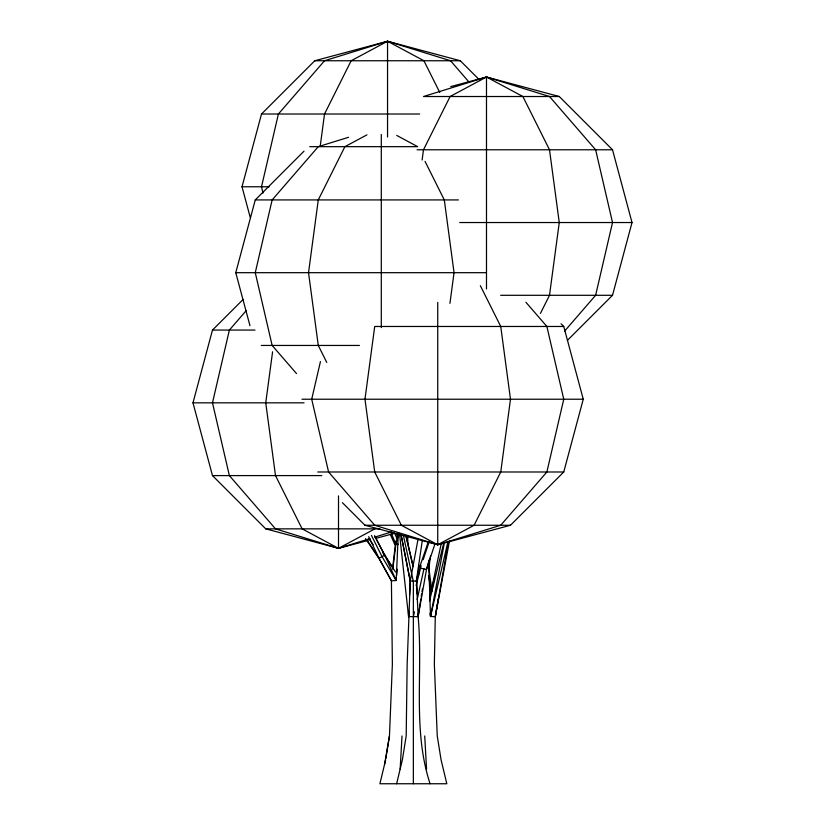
<?xml version="1.0" encoding="UTF-8"?>
<svg xmlns="http://www.w3.org/2000/svg" width="825" height="825" viewBox="0 0 825 825"><rect width="100%" height="100%" fill="white"/><g stroke="black" fill="none" stroke-linecap="round" stroke-linejoin="round"><path stroke-width="1.24" d="M418.162 613.79L418.131 616.626C423.194 672.158 412.325 729.97 430.083 783.75M418.522 575.427L418.615 565.197M437.26 604.044L435.291 616.718L434.352 664.28L437.25 735.962L441.076 759.856L446.81 783.75L379.902 783.75L385.646 759.856M401.053 534.291L410.262 581.078L407.148 664.28L406.189 735.962L402.373 759.856L396.629 783.75M385.842 758.598L389.462 735.962L392.37 664.28L391.411 580.697L379.139 558.504L368.682 536.642M366.97 540.004L378.923 558.329L391.421 580.852L396.175 580.48L398.32 533.187M428.887 560.866L426.504 569.415L418.131 616.626L408.581 616.626L408.818 611.366M409.561 595.155L410.262 580.202M400.156 769.065L402.012 735.962M371.436 535.404L382.161 556.885L396.175 580.48L396.412 577.974M396.65 575.468L397.248 569.209M392.721 567.167L395.814 541.025M392.803 569.343L395.876 544.108L398.743 532.971M430.454 555.854L428.907 568.404L431.939 591.288M272.59 351.78L265.743 402.837L275.498 475.592L302.125 528.856L338.508 548.357L368.105 540.427M320.255 145.922L324.524 114.015L351.161 60.751L387.544 41.25L460.298 60.751L479.263 79.705M422.111 159.988L423.483 149.779L450.11 96.515L486.492 77.014L559.257 96.515L612.521 149.779L632.012 222.533L612.521 295.298L567.373 340.436M449.945 303.322L454.049 272.683L444.304 199.928L425.04 161.391M418.131 616.626L416.46 580.202L422.297 540.437M437.652 601.507L438.044 598.971M420.843 598.981L418.131 616.347L418.017 613.852M421.235 596.496L421.616 594.021M422.008 591.535L422.39 589.06M384.532 764.455L389.462 735.962M430.196 613.944L430.537 616.481L435.291 616.718L448.336 542.211M416.46 581.078L410.262 581.078L418.162 538.56M444.407 542.664L430.537 616.481L430.279 612.655M435.291 616.718L449.45 541.128M429.516 598.672L441.262 543.428M413.356 616.76L414.449 611.851M417.161 599.579L423.937 568.899M416.852 579.14L419.337 567.982L428.453 541.355M431.403 591.195L434.218 578.676M320.44 361.597L311.706 399.228L328.587 471.993L374.715 525.257L437.735 544.758L510.489 525.257L563.753 471.993L583.254 399.228L563.753 326.473L561.052 323.761M447.862 542.056L430.537 616.481L428.629 560.165M416.12 585.564L421.152 565.754M429.443 601.27L443.829 542.633M396.454 538.539L397.722 533.569M250.284 217.604L242.014 186.77L261.515 114.015L314.779 60.751L387.544 41.25L450.553 60.751L469.002 82.057M370.012 538.612L338.508 548.357L265.743 528.856L212.479 475.592L192.988 402.837L212.479 330.072L243.179 299.382M249.975 325.71L235.764 272.683L255.265 199.928L304.012 151.171M435.012 543.737L426.504 569.415L419.337 567.982M423.184 559.68L429.258 541.468M540.437 313.428L549.502 295.298L559.257 222.533L549.502 149.779L522.875 96.515L486.492 77.014L450.728 86.594M246.139 310.705L229.371 330.072L212.479 402.837L229.371 475.592L275.498 528.856L338.508 548.357L374.89 528.856M564.599 331.124L595.629 295.298L612.521 222.533L595.629 149.779L549.502 96.515L486.492 77.014L423.483 96.515L559.257 96.515M374.828 536.157L384.77 555.173L378.923 558.329M398.362 544.139L394.866 544.758L390.297 534.218M366.96 134.846L344.912 146.664L318.275 199.928L308.529 272.683L318.275 345.448L326.772 362.443M342.406 502.683L364.97 525.257L437.735 544.758L474.107 525.257L500.744 471.993L510.489 399.228L500.744 326.473L480.346 285.677M439.787 92.483L423.916 60.751L387.544 41.25L324.524 60.751L278.396 114.015L261.515 186.77L262.969 193.04M348.573 137.29L318.275 146.664L272.147 199.928L255.265 272.683L272.147 345.448L296.474 373.529M374.859 537.106L391.823 531.857M563.753 326.473L374.715 326.473L364.97 399.228L374.715 471.993L401.352 525.257L437.735 544.758L500.744 525.257L546.872 471.993L563.753 399.228L546.872 326.473L525.907 302.259M375.509 538.447L393.999 533.486M314.779 60.751L460.298 60.751M261.515 114.015L419.688 114.015M309.746 146.664L417.667 146.664L396.722 135.434M417.068 149.779L612.521 149.779M242.014 186.77L269.125 186.77M255.265 199.928L458.401 199.928M459.69 222.533L632.012 222.533M235.764 272.683L485.76 272.683M500.641 295.298L612.521 295.298M212.479 330.072L254.997 330.072M261.298 345.448L359.432 345.448M301.96 399.228L583.254 399.228M192.988 402.837L304.043 402.837M317.738 471.993L563.753 471.993M212.479 475.592L321.791 475.592M364.97 525.257L510.489 525.257M265.743 528.856L379.964 528.856M383.078 552.925L384.77 555.173L396.175 580.48M383.274 553.163L384.77 555.173M368.837 538.694L373.282 544.758M365.547 538.653L379.139 558.504M374.571 535.858L384.563 554.988L395.484 571.952M384.563 554.988L392.762 567.786M396.588 533.414L397.733 535.703M394.329 532.682L397.495 539.571M391.401 533.672L395.876 544.108M406.044 535.92L413.284 566.672M405.807 535.59L413.005 566.332M403.373 535.342L413.356 581.532L413.356 783.75M400.868 533.95L410.262 581.078M428.495 575.489L431.176 591.731M399.548 534.023L408.581 616.626M424.71 735.962L426.566 769.065M416.46 580.202L417.099 593.907M407.725 535.776L407.808 543.448M408.53 611.232L408.581 616.347M486.492 77.014L486.492 288.915M437.735 302.373L437.735 544.758M387.544 41.25L387.544 136.991M381.294 134.475L381.294 327.577M338.508 495.887L338.508 548.357"/></g></svg>
